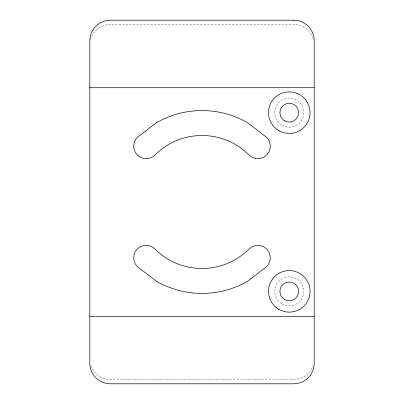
<?xml version="1.0" encoding="UTF-8"?>
<svg xmlns="http://www.w3.org/2000/svg" width="404" height="404" viewBox="0 0 404 404"><rect width="100%" height="100%" fill="white"/><g stroke="black" fill="none" stroke-linecap="round" stroke-linejoin="round"><path stroke-width="0.3" stroke-dasharray="2.02 1.52" d="M90.855 365.504A20.776 20.463 0 0 0 110.58 379.538L293.42 379.538A20.776 20.463 0 0 0 313.145 365.504M90.511 39.627A20.776 20.463 0 0 1 110.58 24.462L293.42 24.462A20.776 20.463 0 0 1 313.145 38.496M281.992 303.939A14.544 14.544 0 0 0 303.808 291.345A14.544 14.544 0 0 0 281.992 278.75A14.544 14.544 0 0 0 281.992 303.939M281.992 125.25A14.544 14.544 0 0 0 303.808 112.655A14.544 14.544 0 0 0 281.992 100.061A14.544 14.544 0 0 0 281.992 125.25"/><path stroke-width="0.61" d="M89.804 87.724L314.196 87.724M89.804 316.276L314.196 316.276M156.287 122.826L139.936 135.375A12.468 12.468 0 0 0 136.279 153.762A12.468 12.468 0 0 0 154.984 154.984A66.488 66.488 0 0 1 249.016 154.984A12.468 12.468 0 0 0 267.721 153.762A12.468 12.468 0 0 0 264.065 135.375L247.713 122.826A91.42 91.42 0 0 0 156.287 122.826M264.065 268.625L247.713 281.174A91.42 91.42 0 0 1 156.287 281.174L139.936 268.625A12.468 12.468 0 0 1 136.279 250.238A12.468 12.468 0 0 1 154.984 249.016A66.488 66.488 0 0 0 249.016 249.016A12.468 12.468 0 0 1 267.721 250.238A12.468 12.468 0 0 1 264.065 268.625M293.42 20.2L110.58 20.2A20.776 20.463 0 0 0 89.804 40.663L89.804 363.337A20.776 20.463 0 0 0 110.58 383.8L293.42 383.8A20.776 20.463 0 0 0 314.196 363.337L314.196 40.663A20.776 20.463 0 0 0 293.42 20.2M278.876 309.338A20.776 20.776 0 0 0 310.045 291.345A20.776 20.776 0 0 0 278.876 273.351A20.776 20.776 0 0 0 278.876 309.338M278.876 130.649A20.776 20.776 0 0 0 310.045 112.655A20.776 20.776 0 0 0 278.876 94.662A20.776 20.776 0 0 0 278.876 130.649M284.593 299.44A9.348 9.348 0 0 0 298.617 291.345A9.348 9.348 0 0 0 284.593 283.244A9.348 9.348 0 0 0 284.593 299.44M284.593 120.756A9.348 9.348 0 0 0 298.617 112.655A9.348 9.348 0 0 0 284.593 104.56A9.348 9.348 0 0 0 284.593 120.756"/></g></svg>
